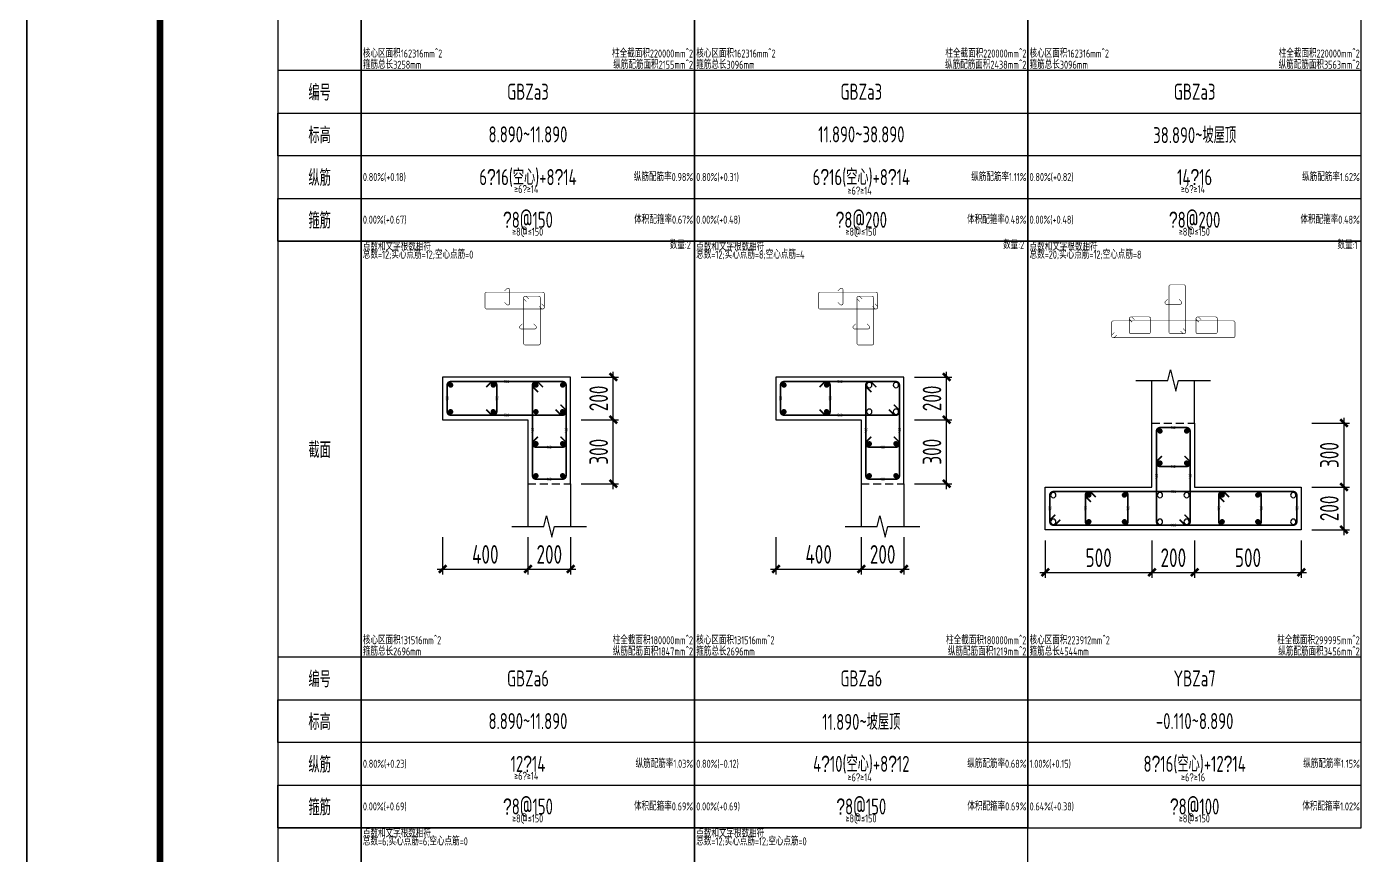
# Model space of a CAD drawing. Extents: x 154268 to 5133249, y -1832900 to 601179.
# Drawn here: x 528404 to 553409, y 490274 to 505810 of the extents above; entities that cross this region are included whole.
import ezdxf
from ezdxf.enums import TextEntityAlignment as Align

# ---------------------------------------------------------------- set-up
doc = ezdxf.new("R2010")
doc.units = 0
doc.header["$LTSCALE"] = 1000
doc.linetypes.add('DASHED', pattern=[0.75, 0.5, -0.25])
for name, color, linetype, plot in [('_TSZ_PLOT_MARK', 1, 'Continuous', False), ('墙柱归并数量', 8, 'Continuous', False), ('墙柱箍筋长度', 3, 'Continuous', False), ('墙柱配筋校核数据', 34, 'Continuous', False)]:
    doc.layers.add(name, color=color, linetype=linetype, plot=plot)
for name, color, linetype in [('A-ANNO-TITLE', 3, 'Continuous'), ('TAB', 7, 'Continuous'), ('TAB_TEXT', 7, 'Continuous'), ('THIN', 7, 'Continuous'), ('WALL_DE', 7, 'Continuous'), ('WCOL_DE', 7, 'Continuous'), ('WCOL_DE_DIM', 3, 'Continuous'), ('WCOL_DE_REIND', 1, 'Continuous'), ('WCOL_DE_REINL', 1, 'Continuous')]:
    doc.layers.add(name, color=color, linetype=linetype)
doc.styles.add('TSSD_Dimension', font='tssdeng.shx', dxfattribs={"width": 0.7, "bigfont": 'Hztxt.shx'})
doc.styles.add('TSSD_Label', font='tssdeng.shx', dxfattribs={"width": 0.7, "bigfont": 'hztxt.shx'})
doc.styles.add('tssd_rein', font='tssdeng.shx', dxfattribs={"width": 0.7, "bigfont": 'hztxt.shx'})
doc.dimstyles.new('TSSD_25_100_WCOLU_DIM', dxfattribs={"dimtxt": 350, "dimasz": 100, "dimexe": 100, "dimexo": 200, "dimgap": 100, "dimtad": 1, "dimdec": 0, "dimlfac": 0.25, "dimzin": 0, "dimdsep": 46, "dimtxsty": 'TSSD_Dimension', "dimblk": 'ARCHTICK', "dimcen": 0, "dimdle": 100, "dimclrt": 7, "dimadec": 0, "dimazin": 0, "dimtfac": 1, "dimtdec": 0, "dimtix": 1, "dimtmove": 2, "dimatfit": 3, "dimfxl": 1, "dimtolj": 1, "dimtzin": 0, "dimarcsym": 0})

# ---------------------------------------------------------------- blocks, each defined once
blk = doc.blocks.new('_ArchTick')
at = {"color": 0, "linetype": 'ByBlock', "const_width": 0.5}
blk.add_lwpolyline([(-0.71, -0.71), (0.71, 0.71)], dxfattribs=at)
blk = doc.blocks.new('*D3356')
at = {"layer": 'Defpoints', "color": 0, "transparency": 16777216}
for p in [(552303, 497179), (553103, 497179), (552303, 496379)]:
    blk.add_point(p, dxfattribs=at)
at = {"layer": 'WCOL_DE_DIM', "color": 0, "lineweight": -2, "transparency": 16777216}
for p, q in [((552503, 497179), (553203, 497179)), ((553103, 496279), (553103, 497279)), ((552503, 496379), (553203, 496379))]:
    blk.add_line(p, q, dxfattribs=at)
at = {"layer": 'WCOL_DE_DIM', "color": 0, "lineweight": -2, "transparency": 16777216, "xscale": 100, "yscale": 100, "zscale": 100}
for p, rotation in [((553103, 497179), 90), ((553103, 496379), 270)]:
    blk.add_blockref('_ArchTick', p, dxfattribs=dict(at, rotation=rotation))
at = {"layer": 'WCOL_DE_DIM', "color": 7, "transparency": 16777216, "insert": (552828, 496779), "char_height": 350, "attachment_point": 5, "rotation": 90, "style": 'TSSD_Dimension'}
blk.add_mtext('\\A1;200', dxfattribs=at)
blk = doc.blocks.new('*D3357')
at = {"layer": 'Defpoints', "color": 0, "transparency": 16777216}
for p in [(552303, 498379), (553103, 498379), (552303, 497179)]:
    blk.add_point(p, dxfattribs=at)
at = {"layer": 'WCOL_DE_DIM', "color": 0, "lineweight": -2, "transparency": 16777216}
for p, q in [((552503, 498379), (553203, 498379)), ((553103, 497079), (553103, 498479)), ((552503, 497179), (553203, 497179))]:
    blk.add_line(p, q, dxfattribs=at)
at = {"layer": 'WCOL_DE_DIM', "color": 0, "lineweight": -2, "transparency": 16777216, "xscale": 100, "yscale": 100, "zscale": 100}
for p, rotation in [((553103, 498379), 90), ((553103, 497179), 270)]:
    blk.add_blockref('_ArchTick', p, dxfattribs=dict(at, rotation=rotation))
at = {"layer": 'WCOL_DE_DIM', "color": 7, "transparency": 16777216, "insert": (552828, 497779), "char_height": 350, "attachment_point": 5, "rotation": 90, "style": 'TSSD_Dimension'}
blk.add_mtext('\\A1;300', dxfattribs=at)
blk = doc.blocks.new('*D3358')
at = {"layer": 'Defpoints', "color": 0, "transparency": 16777216}
for p in [(547503, 496379), (549503, 496379), (549503, 495579)]:
    blk.add_point(p, dxfattribs=at)
at = {"layer": 'WCOL_DE_DIM', "color": 0, "lineweight": -2, "transparency": 16777216}
for p, q in [((547503, 496179), (547503, 495479)), ((549503, 496179), (549503, 495479)), ((547403, 495579), (549603, 495579))]:
    blk.add_line(p, q, dxfattribs=at)
at = {"layer": 'WCOL_DE_DIM', "color": 0, "lineweight": -2, "transparency": 16777216, "xscale": 100, "yscale": 100, "zscale": 100, "rotation": 180}
blk.add_blockref('_ArchTick', (547503, 495579), dxfattribs=at)
at = {"layer": 'WCOL_DE_DIM', "color": 0, "lineweight": -2, "transparency": 16777216, "xscale": 100, "yscale": 100, "zscale": 100}
blk.add_blockref('_ArchTick', (549503, 495579), dxfattribs=at)
at = {"layer": 'WCOL_DE_DIM', "color": 7, "transparency": 16777216, "insert": (548503, 495854), "char_height": 350, "attachment_point": 5, "style": 'TSSD_Dimension'}
blk.add_mtext('\\A1;500', dxfattribs=at)
blk = doc.blocks.new('*D3359')
at = {"layer": 'Defpoints', "color": 0, "transparency": 16777216}
for p in [(549503, 496379), (550303, 496379), (550303, 495579)]:
    blk.add_point(p, dxfattribs=at)
at = {"layer": 'WCOL_DE_DIM', "color": 0, "lineweight": -2, "transparency": 16777216}
for p, q in [((549503, 496179), (549503, 495479)), ((550303, 496179), (550303, 495479)), ((549403, 495579), (550403, 495579))]:
    blk.add_line(p, q, dxfattribs=at)
at = {"layer": 'WCOL_DE_DIM', "color": 0, "lineweight": -2, "transparency": 16777216, "xscale": 100, "yscale": 100, "zscale": 100, "rotation": 180}
blk.add_blockref('_ArchTick', (549503, 495579), dxfattribs=at)
at = {"layer": 'WCOL_DE_DIM', "color": 0, "lineweight": -2, "transparency": 16777216, "xscale": 100, "yscale": 100, "zscale": 100}
blk.add_blockref('_ArchTick', (550303, 495579), dxfattribs=at)
at = {"layer": 'WCOL_DE_DIM', "color": 7, "transparency": 16777216, "insert": (549903, 495854), "char_height": 350, "attachment_point": 5, "style": 'TSSD_Dimension'}
blk.add_mtext('\\A1;200', dxfattribs=at)
blk = doc.blocks.new('*D3360')
at = {"layer": 'Defpoints', "color": 0, "transparency": 16777216}
for p in [(550303, 496379), (552303, 496379), (552303, 495579)]:
    blk.add_point(p, dxfattribs=at)
at = {"layer": 'WCOL_DE_DIM', "color": 0, "lineweight": -2, "transparency": 16777216}
for p, q in [((550303, 496179), (550303, 495479)), ((552303, 496179), (552303, 495479)), ((550203, 495579), (552403, 495579))]:
    blk.add_line(p, q, dxfattribs=at)
at = {"layer": 'WCOL_DE_DIM', "color": 0, "lineweight": -2, "transparency": 16777216, "xscale": 100, "yscale": 100, "zscale": 100, "rotation": 180}
blk.add_blockref('_ArchTick', (550303, 495579), dxfattribs=at)
at = {"layer": 'WCOL_DE_DIM', "color": 0, "lineweight": -2, "transparency": 16777216, "xscale": 100, "yscale": 100, "zscale": 100}
blk.add_blockref('_ArchTick', (552303, 495579), dxfattribs=at)
at = {"layer": 'WCOL_DE_DIM', "color": 7, "transparency": 16777216, "insert": (551303, 495854), "char_height": 350, "attachment_point": 5, "style": 'TSSD_Dimension'}
blk.add_mtext('\\A1;500', dxfattribs=at)
blk = doc.blocks.new('*D3580')
at = {"layer": 'Defpoints', "color": 0, "transparency": 16777216}
for p in [(538603, 498441), (539403, 498441), (538603, 497241)]:
    blk.add_point(p, dxfattribs=at)
at = {"layer": 'WCOL_DE_DIM', "color": 0, "lineweight": -2, "transparency": 16777216}
for p, q in [((538803, 498441), (539503, 498441)), ((539403, 497141), (539403, 498541)), ((538803, 497241), (539503, 497241))]:
    blk.add_line(p, q, dxfattribs=at)
at = {"layer": 'WCOL_DE_DIM', "color": 0, "lineweight": -2, "transparency": 16777216, "xscale": 100, "yscale": 100, "zscale": 100}
for p, rotation in [((539403, 498441), 90), ((539403, 497241), 270)]:
    blk.add_blockref('_ArchTick', p, dxfattribs=dict(at, rotation=rotation))
at = {"layer": 'WCOL_DE_DIM', "color": 7, "transparency": 16777216, "insert": (539128, 497841), "char_height": 350, "attachment_point": 5, "rotation": 90, "style": 'TSSD_Dimension'}
blk.add_mtext('\\A1;300', dxfattribs=at)
blk = doc.blocks.new('*D3581')
at = {"layer": 'Defpoints', "color": 0, "transparency": 16777216}
for p in [(538603, 499241), (539403, 499241), (538603, 498441)]:
    blk.add_point(p, dxfattribs=at)
at = {"layer": 'WCOL_DE_DIM', "color": 0, "lineweight": -2, "transparency": 16777216}
for p, q in [((538803, 499241), (539503, 499241)), ((539403, 498341), (539403, 499341)), ((538803, 498441), (539503, 498441))]:
    blk.add_line(p, q, dxfattribs=at)
at = {"layer": 'WCOL_DE_DIM', "color": 0, "lineweight": -2, "transparency": 16777216, "xscale": 100, "yscale": 100, "zscale": 100}
for p, rotation in [((539403, 499241), 90), ((539403, 498441), 270)]:
    blk.add_blockref('_ArchTick', p, dxfattribs=dict(at, rotation=rotation))
at = {"layer": 'WCOL_DE_DIM', "color": 7, "transparency": 16777216, "insert": (539128, 498841), "char_height": 350, "attachment_point": 5, "rotation": 90, "style": 'TSSD_Dimension'}
blk.add_mtext('\\A1;200', dxfattribs=at)
blk = doc.blocks.new('*D3582')
at = {"layer": 'Defpoints', "color": 0, "transparency": 16777216}
for p in [(536203, 496441), (537803, 496441), (537803, 495641)]:
    blk.add_point(p, dxfattribs=at)
at = {"layer": 'WCOL_DE_DIM', "color": 0, "lineweight": -2, "transparency": 16777216}
for p, q in [((536203, 496241), (536203, 495541)), ((537803, 496241), (537803, 495541)), ((536103, 495641), (537903, 495641))]:
    blk.add_line(p, q, dxfattribs=at)
at = {"layer": 'WCOL_DE_DIM', "color": 0, "lineweight": -2, "transparency": 16777216, "xscale": 100, "yscale": 100, "zscale": 100, "rotation": 180}
blk.add_blockref('_ArchTick', (536203, 495641), dxfattribs=at)
at = {"layer": 'WCOL_DE_DIM', "color": 0, "lineweight": -2, "transparency": 16777216, "xscale": 100, "yscale": 100, "zscale": 100}
blk.add_blockref('_ArchTick', (537803, 495641), dxfattribs=at)
at = {"layer": 'WCOL_DE_DIM', "color": 7, "transparency": 16777216, "insert": (537003, 495916), "char_height": 350, "attachment_point": 5, "style": 'TSSD_Dimension'}
blk.add_mtext('\\A1;400', dxfattribs=at)
blk = doc.blocks.new('*D3583')
at = {"layer": 'Defpoints', "color": 0, "transparency": 16777216}
for p in [(537803, 496441), (538603, 496441), (538603, 495641)]:
    blk.add_point(p, dxfattribs=at)
at = {"layer": 'WCOL_DE_DIM', "color": 0, "lineweight": -2, "transparency": 16777216}
for p, q in [((537803, 496241), (537803, 495541)), ((538603, 496241), (538603, 495541)), ((537703, 495641), (538703, 495641))]:
    blk.add_line(p, q, dxfattribs=at)
at = {"layer": 'WCOL_DE_DIM', "color": 0, "lineweight": -2, "transparency": 16777216, "xscale": 100, "yscale": 100, "zscale": 100, "rotation": 180}
blk.add_blockref('_ArchTick', (537803, 495641), dxfattribs=at)
at = {"layer": 'WCOL_DE_DIM', "color": 0, "lineweight": -2, "transparency": 16777216, "xscale": 100, "yscale": 100, "zscale": 100}
blk.add_blockref('_ArchTick', (538603, 495641), dxfattribs=at)
at = {"layer": 'WCOL_DE_DIM', "color": 7, "transparency": 16777216, "insert": (538203, 495916), "char_height": 350, "attachment_point": 5, "style": 'TSSD_Dimension'}
blk.add_mtext('\\A1;200', dxfattribs=at)
blk = doc.blocks.new('*D3584')
at = {"layer": 'Defpoints', "color": 0, "transparency": 16777216}
for p in [(544853, 498441), (545653, 498441), (544853, 497241)]:
    blk.add_point(p, dxfattribs=at)
at = {"layer": 'WCOL_DE_DIM', "color": 0, "lineweight": -2, "transparency": 16777216}
for p, q in [((545053, 498441), (545753, 498441)), ((545653, 497141), (545653, 498541)), ((545053, 497241), (545753, 497241))]:
    blk.add_line(p, q, dxfattribs=at)
at = {"layer": 'WCOL_DE_DIM', "color": 0, "lineweight": -2, "transparency": 16777216, "xscale": 100, "yscale": 100, "zscale": 100}
for p, rotation in [((545653, 498441), 90), ((545653, 497241), 270)]:
    blk.add_blockref('_ArchTick', p, dxfattribs=dict(at, rotation=rotation))
at = {"layer": 'WCOL_DE_DIM', "color": 7, "transparency": 16777216, "insert": (545378, 497841), "char_height": 350, "attachment_point": 5, "rotation": 90, "style": 'TSSD_Dimension'}
blk.add_mtext('\\A1;300', dxfattribs=at)
blk = doc.blocks.new('*D3585')
at = {"layer": 'Defpoints', "color": 0, "transparency": 16777216}
for p in [(544853, 499241), (545653, 499241), (544853, 498441)]:
    blk.add_point(p, dxfattribs=at)
at = {"layer": 'WCOL_DE_DIM', "color": 0, "lineweight": -2, "transparency": 16777216}
for p, q in [((545053, 499241), (545753, 499241)), ((545653, 498341), (545653, 499341)), ((545053, 498441), (545753, 498441))]:
    blk.add_line(p, q, dxfattribs=at)
at = {"layer": 'WCOL_DE_DIM', "color": 0, "lineweight": -2, "transparency": 16777216, "xscale": 100, "yscale": 100, "zscale": 100}
for p, rotation in [((545653, 499241), 90), ((545653, 498441), 270)]:
    blk.add_blockref('_ArchTick', p, dxfattribs=dict(at, rotation=rotation))
at = {"layer": 'WCOL_DE_DIM', "color": 7, "transparency": 16777216, "insert": (545378, 498841), "char_height": 350, "attachment_point": 5, "rotation": 90, "style": 'TSSD_Dimension'}
blk.add_mtext('\\A1;200', dxfattribs=at)
blk = doc.blocks.new('*D3586')
at = {"layer": 'Defpoints', "color": 0, "transparency": 16777216}
for p in [(542453, 496441), (544053, 496441), (544053, 495641)]:
    blk.add_point(p, dxfattribs=at)
at = {"layer": 'WCOL_DE_DIM', "color": 0, "lineweight": -2, "transparency": 16777216}
for p, q in [((542453, 496241), (542453, 495541)), ((544053, 496241), (544053, 495541)), ((542353, 495641), (544153, 495641))]:
    blk.add_line(p, q, dxfattribs=at)
at = {"layer": 'WCOL_DE_DIM', "color": 0, "lineweight": -2, "transparency": 16777216, "xscale": 100, "yscale": 100, "zscale": 100, "rotation": 180}
blk.add_blockref('_ArchTick', (542453, 495641), dxfattribs=at)
at = {"layer": 'WCOL_DE_DIM', "color": 0, "lineweight": -2, "transparency": 16777216, "xscale": 100, "yscale": 100, "zscale": 100}
blk.add_blockref('_ArchTick', (544053, 495641), dxfattribs=at)
at = {"layer": 'WCOL_DE_DIM', "color": 7, "transparency": 16777216, "insert": (543253, 495916), "char_height": 350, "attachment_point": 5, "style": 'TSSD_Dimension'}
blk.add_mtext('\\A1;400', dxfattribs=at)
blk = doc.blocks.new('*D3587')
at = {"layer": 'Defpoints', "color": 0, "transparency": 16777216}
for p in [(544053, 496441), (544853, 496441), (544853, 495641)]:
    blk.add_point(p, dxfattribs=at)
at = {"layer": 'WCOL_DE_DIM', "color": 0, "lineweight": -2, "transparency": 16777216}
for p, q in [((544053, 496241), (544053, 495541)), ((544853, 496241), (544853, 495541)), ((543953, 495641), (544953, 495641))]:
    blk.add_line(p, q, dxfattribs=at)
at = {"layer": 'WCOL_DE_DIM', "color": 0, "lineweight": -2, "transparency": 16777216, "xscale": 100, "yscale": 100, "zscale": 100, "rotation": 180}
blk.add_blockref('_ArchTick', (544053, 495641), dxfattribs=at)
at = {"layer": 'WCOL_DE_DIM', "color": 0, "lineweight": -2, "transparency": 16777216, "xscale": 100, "yscale": 100, "zscale": 100}
blk.add_blockref('_ArchTick', (544853, 495641), dxfattribs=at)
at = {"layer": 'WCOL_DE_DIM', "color": 7, "transparency": 16777216, "insert": (544453, 495916), "char_height": 350, "attachment_point": 5, "style": 'TSSD_Dimension'}
blk.add_mtext('\\A1;200', dxfattribs=at)

msp = doc.modelspace()

# ---------------------------------------------------------------- linework, layer by layer
at = {"layer": '_TSZ_PLOT_MARK'}
msp.add_lwpolyline([(528403.6, 477238.3), (633503.6, 477238.3), (633503.6, 536638.3), (528403.6, 536638.3)], close=True, dxfattribs=at)
at = {"layer": 'A-ANNO-TITLE'}
msp.add_lwpolyline([(528403.6, 477238.3), (528403.6, 536638.3), (633503.6, 536638.3), (633503.6, 477238.3)], close=True, dxfattribs=at)
at = {"layer": 'A-ANNO-TITLE', "const_width": 120}
msp.add_lwpolyline([(530903.6, 478238.3), (530903.6, 535638.3), (632503.6, 535638.3), (632503.6, 478238.3)], close=True, dxfattribs=at)
at = {"layer": 'TAB'}
for points in [[(533115.2, 501791.3), (534677.7, 501791.3), (534677.7, 512791.3), (533115.2, 512791.3), (533115.2, 501791.3), (533115.2, 502591.3), (534677.7, 502591.3), (534677.7, 503391.3), (533115.2, 503391.3), (533115.2, 504191.3), (534677.7, 504191.3), (534677.7, 504991.3), (533115.2, 504991.3)], [(534677.7, 501791.3), (540927.7, 501791.3), (540927.7, 512791.3), (534677.7, 512791.3), (534677.7, 501791.3), (534677.7, 502591.3), (540927.7, 502591.3), (540927.7, 503391.3), (534677.7, 503391.3), (534677.7, 504191.3), (540927.7, 504191.3), (540927.7, 504991.3), (534677.7, 504991.3)], [(540927.7, 501791.3), (547177.7, 501791.3), (547177.7, 512791.3), (540927.7, 512791.3), (540927.7, 501791.3), (540927.7, 502591.3), (547177.7, 502591.3), (547177.7, 503391.3), (540927.7, 503391.3), (540927.7, 504191.3), (547177.7, 504191.3), (547177.7, 504991.3), (540927.7, 504991.3)], [(547177.7, 501791.3), (553427.7, 501791.3), (553427.7, 512791.3), (547177.7, 512791.3), (547177.7, 501791.3), (547177.7, 502591.3), (553427.7, 502591.3), (553427.7, 503391.3), (547177.7, 503391.3), (547177.7, 504191.3), (553427.7, 504191.3), (553427.7, 504991.3), (547177.7, 504991.3)], [(533115.2, 490791.3), (534677.7, 490791.3), (534677.7, 501791.3), (533115.2, 501791.3), (533115.2, 490791.3), (533115.2, 491591.3), (534677.7, 491591.3), (534677.7, 492391.3), (533115.2, 492391.3), (533115.2, 493191.3), (534677.7, 493191.3), (534677.7, 493991.3), (533115.2, 493991.3)], [(534677.7, 490791.3), (540927.7, 490791.3), (540927.7, 501791.3), (534677.7, 501791.3), (534677.7, 490791.3), (534677.7, 491591.3), (540927.7, 491591.3), (540927.7, 492391.3), (534677.7, 492391.3), (534677.7, 493191.3), (540927.7, 493191.3), (540927.7, 493991.3), (534677.7, 493991.3)], [(540927.7, 490791.3), (547177.7, 490791.3), (547177.7, 501791.3), (540927.7, 501791.3), (540927.7, 490791.3), (540927.7, 491591.3), (547177.7, 491591.3), (547177.7, 492391.3), (540927.7, 492391.3), (540927.7, 493191.3), (547177.7, 493191.3), (547177.7, 493991.3), (540927.7, 493991.3)], [(547177.7, 490791.3), (553427.7, 490791.3), (553427.7, 501791.3), (547177.7, 501791.3), (547177.7, 490791.3), (547177.7, 491591.3), (553427.7, 491591.3), (553427.7, 492391.3), (547177.7, 492391.3), (547177.7, 493191.3), (553427.7, 493191.3), (553427.7, 493991.3), (547177.7, 493991.3)], [(533115.2, 479791.3), (534677.7, 479791.3), (534677.7, 490791.3), (533115.2, 490791.3), (533115.2, 479791.3), (533115.2, 480591.3), (534677.7, 480591.3), (534677.7, 481391.3), (533115.2, 481391.3), (533115.2, 482191.3), (534677.7, 482191.3), (534677.7, 482991.3), (533115.2, 482991.3)], [(534677.7, 479791.3), (540927.7, 479791.3), (540927.7, 490791.3), (534677.7, 490791.3), (534677.7, 479791.3), (534677.7, 480591.3), (540927.7, 480591.3), (540927.7, 481391.3), (534677.7, 481391.3), (534677.7, 482191.3), (540927.7, 482191.3), (540927.7, 482991.3), (534677.7, 482991.3)], [(540927.7, 479791.3), (547177.7, 479791.3), (547177.7, 490791.3), (540927.7, 490791.3), (540927.7, 479791.3), (540927.7, 480591.3), (547177.7, 480591.3), (547177.7, 481391.3), (540927.7, 481391.3), (540927.7, 482191.3), (547177.7, 482191.3), (547177.7, 482991.3), (540927.7, 482991.3)]]:
    msp.add_lwpolyline(points, dxfattribs=at)
at = {"layer": 'THIN'}
for points in [[(549202.7, 499178.8), (549802.7, 499178.8), (549852.7, 499378.8), (549952.7, 498978.8), (550002.7, 499178.8), (550602.7, 499178.8)], [(537502.7, 496441.3), (538102.7, 496441.3), (538152.7, 496641.3), (538252.7, 496241.3), (538302.7, 496441.3), (538902.7, 496441.3)], [(543752.7, 496441.3), (544352.7, 496441.3), (544402.7, 496641.3), (544502.7, 496241.3), (544552.7, 496441.3), (545152.7, 496441.3)]]:
    msp.add_lwpolyline(points, dxfattribs=at)
at = {"layer": 'WALL_DE'}
for p, q in [((538602.7, 499241.3), (536202.7, 499241.3)), ((536202.7, 499241.3), (536202.7, 498441.3)), ((538602.7, 497241.3), (538602.7, 499241.3)), ((544852.7, 499241.3), (542452.7, 499241.3)), ((542452.7, 499241.3), (542452.7, 498441.3)), ((544852.7, 497241.3), (544852.7, 499241.3)), ((549502.7, 498378.8), (549502.7, 499178.8)), ((550302.7, 498378.8), (550302.7, 499178.8)), ((536202.7, 498441.3), (537802.7, 498441.3)), ((537802.7, 498441.3), (537802.7, 497241.3)), ((542452.7, 498441.3), (544052.7, 498441.3)), ((544052.7, 498441.3), (544052.7, 497241.3)), ((549502.7, 497178.8), (549502.7, 498378.8)), ((550302.7, 498378.8), (550302.7, 497178.8)), ((537802.7, 497241.3), (537802.7, 496441.3)), ((538602.7, 497241.3), (538602.7, 496441.3)), ((544052.7, 497241.3), (544052.7, 496441.3)), ((544852.7, 497241.3), (544852.7, 496441.3)), ((547502.7, 497178.8), (549502.7, 497178.8)), ((547502.7, 496378.8), (547502.7, 497178.8)), ((550302.7, 497178.8), (552302.7, 497178.8)), ((552302.7, 497178.8), (552302.7, 496378.8)), ((552302.7, 496378.8), (547502.7, 496378.8))]:
    msp.add_line(p, q, dxfattribs=at)
at = {"layer": 'WCOL_DE', "linetype": 'DASHED', "ltscale": 0.3}
for points in [[(536202.7, 498441.3), (537802.7, 498441.3), (537802.7, 497241.3), (538602.7, 497241.3), (538602.7, 499241.3), (536202.7, 499241.3)], [(542452.7, 498441.3), (544052.7, 498441.3), (544052.7, 497241.3), (544852.7, 497241.3), (544852.7, 499241.3), (542452.7, 499241.3)], [(547502.7, 497178.8), (549502.7, 497178.8), (549502.7, 498378.8), (550302.7, 498378.8), (550302.7, 497178.8), (552302.7, 497178.8), (552302.7, 496378.8), (547502.7, 496378.8)]]:
    msp.add_lwpolyline(points, close=True, dxfattribs=at)
at = {"layer": 'WCOL_DE_REIND', "const_width": 50}
for points in [[(536352.7, 499066.3, 1), (536352.7, 499116.3, 1), (536352.7, 499066.3, 1)], [(537152.7, 499066.3, 1), (537152.7, 499116.3, 1), (537152.7, 499066.3, 1)], [(537952.7, 499066.3, 1), (537952.7, 499116.3, 1), (537952.7, 499066.3, 1)], [(538452.7, 499066.3, 1), (538452.7, 499116.3, 1), (538452.7, 499066.3, 1)], [(542602.7, 499066.3, 1), (542602.7, 499116.3, 1), (542602.7, 499066.3, 1)], [(543402.7, 499066.3, 1), (543402.7, 499116.3, 1), (543402.7, 499066.3, 1)], [(536352.7, 498566.3, 1), (536352.7, 498616.3, 1), (536352.7, 498566.3, 1)], [(537152.7, 498566.3, 1), (537152.7, 498616.3, 1), (537152.7, 498566.3, 1)], [(537952.7, 498566.3, 1), (537952.7, 498616.3, 1), (537952.7, 498566.3, 1)], [(538452.7, 498566.3, 1), (538452.7, 498616.3, 1), (538452.7, 498566.3, 1)], [(542602.7, 498566.3, 1), (542602.7, 498616.3, 1), (542602.7, 498566.3, 1)], [(543402.7, 498566.3, 1), (543402.7, 498616.3, 1), (543402.7, 498566.3, 1)], [(549652.7, 498203.8, 1), (549652.7, 498253.8, 1), (549652.7, 498203.8, 1)], [(550152.7, 498203.8, 1), (550152.7, 498253.8, 1), (550152.7, 498203.8, 1)], [(537952.7, 497966.3, 1), (537952.7, 498016.3, 1), (537952.7, 497966.3, 1)], [(538452.7, 497966.3, 1), (538452.7, 498016.3, 1), (538452.7, 497966.3, 1)], [(544202.7, 497966.3, 1), (544202.7, 498016.3, 1), (544202.7, 497966.3, 1)], [(544702.7, 497966.3, 1), (544702.7, 498016.3, 1), (544702.7, 497966.3, 1)], [(549652.7, 497603.8, 1), (549652.7, 497653.8, 1), (549652.7, 497603.8, 1)], [(550152.7, 497603.8, 1), (550152.7, 497653.8, 1), (550152.7, 497603.8, 1)], [(537952.7, 497366.3, 1), (537952.7, 497416.3, 1), (537952.7, 497366.3, 1)], [(538452.7, 497366.3, 1), (538452.7, 497416.3, 1), (538452.7, 497366.3, 1)], [(544202.7, 497366.3, 1), (544202.7, 497416.3, 1), (544202.7, 497366.3, 1)], [(544702.7, 497366.3, 1), (544702.7, 497416.3, 1), (544702.7, 497366.3, 1)], [(548319.4, 497003.8, 1), (548319.4, 497053.8, 1), (548319.4, 497003.8, 1)], [(548986, 497003.8, 1), (548986, 497053.8, 1), (548986, 497003.8, 1)], [(550819.4, 497003.8, 1), (550819.4, 497053.8, 1), (550819.4, 497003.8, 1)], [(551486, 497003.8, 1), (551486, 497053.8, 1), (551486, 497003.8, 1)], [(548319.4, 496503.8, 1), (548319.4, 496553.8, 1), (548319.4, 496503.8, 1)], [(548986, 496503.8, 1), (548986, 496553.8, 1), (548986, 496503.8, 1)], [(550819.4, 496503.8, 1), (550819.4, 496553.8, 1), (550819.4, 496503.8, 1)], [(551486, 496503.8, 1), (551486, 496553.8, 1), (551486, 496503.8, 1)]]:
    msp.add_lwpolyline(points, format="xyb", dxfattribs=at)
at = {"layer": 'WCOL_DE_REIND'}
for points in [[(544202.7, 499041.3, 1), (544202.7, 499141.3, 1), (544202.7, 499041.3, 1)], [(544702.7, 499041.3, 1), (544702.7, 499141.3, 1), (544702.7, 499041.3, 1)], [(544202.7, 498541.3, 1), (544202.7, 498641.3, 1), (544202.7, 498541.3, 1)], [(544702.7, 498541.3, 1), (544702.7, 498641.3, 1), (544702.7, 498541.3, 1)], [(547652.7, 496978.8, 1), (547652.7, 497078.8, 1), (547652.7, 496978.8, 1)], [(549652.7, 496978.8, 1), (549652.7, 497078.8, 1), (549652.7, 496978.8, 1)], [(550152.7, 496978.8, 1), (550152.7, 497078.8, 1), (550152.7, 496978.8, 1)], [(552152.7, 496978.8, 1), (552152.7, 497078.8, 1), (552152.7, 496978.8, 1)], [(547652.7, 496478.8, 1), (547652.7, 496578.8, 1), (547652.7, 496478.8, 1)], [(549652.7, 496478.8, 1), (549652.7, 496578.8, 1), (549652.7, 496478.8, 1)], [(550152.7, 496478.8, 1), (550152.7, 496578.8, 1), (550152.7, 496478.8, 1)], [(552152.7, 496478.8, 1), (552152.7, 496578.8, 1), (552152.7, 496478.8, 1)]]:
    msp.add_lwpolyline(points, format="xyb", dxfattribs=at)
at = {"layer": 'WCOL_DE_REINL'}
for points, const_width in [([(537362.3, 500643.3), (537404.7, 500600.8, 0.6681786), (537460.2, 500623.8), (537460.2, 500873.8, 0.6681786), (537404.7, 500896.8), (537362.3, 500854.4)], 10), ([(543612.3, 500643.3), (543654.7, 500600.8, 0.6681786), (543710.2, 500623.8), (543710.2, 500873.8, 0.6681786), (543654.7, 500896.8), (543612.3, 500854.4)], 10), ([(550083.3, 500151.7), (550125.7, 500109.3, -0.6681786), (550102.7, 500053.8), (549852.7, 500053.8, -0.4142136), (549820.2, 500086.3), (549820.2, 500936.3, -0.4142136), (549852.7, 500968.8), (550102.7, 500968.8, -0.4142136), (550135.2, 500936.3), (550135.2, 500086.3, -0.6681786), (550079.7, 500063.3), (550037.3, 500105.8)], 10), ([(538058.3, 500614.2), (538100.7, 500571.8, -0.6681786), (538077.7, 500516.3), (537027.7, 500516.3, -0.4142136), (536995.2, 500548.8), (536995.2, 500798.8, -0.4142136), (537027.7, 500831.3), (538077.7, 500831.3, -0.4142136), (538110.2, 500798.8), (538110.2, 500548.8, -0.6681786), (538054.7, 500525.8), (538012.3, 500568.3)], 10), ([(537772.1, 500658.4), (537729.7, 500700.8, -0.6681786), (537752.7, 500756.3), (538002.7, 500756.3, -0.4142136), (538035.2, 500723.8), (538035.2, 499873.8, -0.4142136), (538002.7, 499841.3), (537752.7, 499841.3, -0.4142136), (537720.2, 499873.8), (537720.2, 500723.8, -0.6681786), (537775.7, 500746.8), (537818.1, 500704.4)], 10), ([(544308.3, 500614.2), (544350.7, 500571.8, -0.6681786), (544327.7, 500516.3), (543277.7, 500516.3, -0.4142136), (543245.2, 500548.8), (543245.2, 500798.8, -0.4142136), (543277.7, 500831.3), (544327.7, 500831.3, -0.4142136), (544360.2, 500798.8), (544360.2, 500548.8, -0.6681786), (544304.7, 500525.8), (544262.3, 500568.3)], 10), ([(544022.1, 500658.4), (543979.7, 500700.8, -0.6681786), (544002.7, 500756.3), (544252.7, 500756.3, -0.4142136), (544285.2, 500723.8), (544285.2, 499873.8, -0.4142136), (544252.7, 499841.3), (544002.7, 499841.3, -0.4142136), (543970.2, 499873.8), (543970.2, 500723.8, -0.6681786), (544025.7, 500746.8), (544068.1, 500704.4)], 10), ([(549797.1, 500701.7), (549754.7, 500659.3, 0.6681786), (549777.7, 500603.8), (550027.7, 500603.8, 0.6681786), (550050.7, 500659.3), (550008.3, 500701.7)], 10), ([(549176.4, 500316.9), (549134, 500359.3, 0.6681786), (549078.5, 500336.3), (549078.5, 500086.3, 0.4142136), (549111, 500053.8), (549444.4, 500053.8, 0.4142136), (549476.9, 500086.3), (549476.9, 500336.3, 0.4142136), (549444.4, 500368.8), (549111, 500368.8, 0.6681786), (549088, 500313.3), (549130.5, 500270.9)], 10), ([(550426.4, 500316.9), (550384, 500359.3, 0.668178), (550328.5, 500336.3), (550328.5, 500086.3, 0.4142146), (550361, 500053.8), (550694.4, 500053.8, 0.4142114), (550726.9, 500086.3), (550726.9, 500336.3, 0.4142157), (550694.4, 500368.8), (550361, 500368.8, 0.668178), (550338, 500313.3), (550380.5, 500270.9)], 10), ([(537697.1, 500239.2), (537654.7, 500196.8, 0.6681786), (537677.7, 500141.3), (537927.7, 500141.3, 0.6681786), (537950.7, 500196.8), (537908.3, 500239.2)], 10), ([(543947.1, 500239.2), (543904.7, 500196.8, 0.6681786), (543927.7, 500141.3), (544177.7, 500141.3, 0.6681786), (544200.7, 500196.8), (544158.3, 500239.2)], 10), ([(548843.1, 500030.8), (548800.7, 499988.3, -0.6681786), (548745.2, 500011.3), (548745.2, 500261.3, -0.4142136), (548777.7, 500293.8), (551027.7, 500293.8, -0.4142168), (551060.2, 500261.3), (551060.2, 500011.3, -0.4142103), (551027.7, 499978.8), (548777.7, 499978.8, -0.6681786), (548754.7, 500034.3), (548797.1, 500076.7)], 10), ([(538413.8, 498722.1), (538498.7, 498637.3, -0.6681786), (538452.7, 498526.3), (536352.7, 498526.3, -0.4142136), (536287.7, 498591.3), (536287.7, 499091.3, -0.4142136), (536352.7, 499156.3), (538452.7, 499156.3, -0.4142136), (538517.7, 499091.3), (538517.7, 498591.3, -0.6681786), (538406.7, 498545.4), (538321.9, 498630.2)], 30), ([(537991.6, 498960.5), (537906.7, 499045.4, -0.6681786), (537952.7, 499156.3), (538452.7, 499156.3, -0.4142136), (538517.7, 499091.3), (538517.7, 497391.3, -0.4142136), (538452.7, 497326.3), (537952.7, 497326.3, -0.4142136), (537887.7, 497391.3), (537887.7, 499091.3, -0.6681786), (537998.7, 499137.3), (538083.5, 499052.4)], 30), ([(544663.8, 498722.1), (544748.7, 498637.3, -0.6681786), (544702.7, 498526.3), (542602.7, 498526.3, -0.4142136), (542537.7, 498591.3), (542537.7, 499091.3, -0.4142136), (542602.7, 499156.3), (544702.7, 499156.3, -0.4142136), (544767.7, 499091.3), (544767.7, 498591.3, -0.6681786), (544656.7, 498545.4), (544571.9, 498630.2)], 30), ([(544241.6, 498960.5), (544156.7, 499045.4, -0.6681786), (544202.7, 499156.3), (544702.7, 499156.3, -0.4142136), (544767.7, 499091.3), (544767.7, 497391.3, -0.4142136), (544702.7, 497326.3), (544202.7, 497326.3, -0.4142136), (544137.7, 497391.3), (544137.7, 499091.3, -0.6681786), (544248.7, 499137.3), (544333.5, 499052.4)], 30), ([(550113.8, 496659.6), (550198.7, 496574.8, -0.6681786), (550152.7, 496463.8), (549652.7, 496463.8, -0.4142136), (549587.7, 496528.8), (549587.7, 498228.8, -0.4142136), (549652.7, 498293.8), (550152.7, 498293.8, -0.4142136), (550217.7, 498228.8), (550217.7, 496528.8, -0.6681786), (550106.7, 496482.9), (550021.9, 496567.7)], 30), ([(547783.5, 496567.7), (547698.7, 496482.9, -0.6681786), (547587.7, 496528.8), (547587.7, 497028.8, -0.4142136), (547652.7, 497093.8), (552152.7, 497093.8, -0.4142168), (552217.7, 497028.8), (552217.7, 496528.8, -0.4142103), (552152.7, 496463.8), (547652.7, 496463.8, -0.6681786), (547606.7, 496574.8), (547691.6, 496659.6)], 30)]:
    msp.add_lwpolyline(points, format="xyb", dxfattribs=dict(at, const_width=const_width))
at = {"layer": 'WCOL_DE_REINL', "color": 6, "const_width": 30}
for points in [[(537021.9, 498630.2), (537106.7, 498545.4, 0.6681786), (537217.7, 498591.3), (537217.7, 499091.3, 0.6681786), (537106.7, 499137.3), (537021.9, 499052.4)], [(543271.9, 498630.2), (543356.7, 498545.4, 0.6681786), (543467.7, 498591.3), (543467.7, 499091.3, 0.6681786), (543356.7, 499137.3), (543271.9, 499052.4)], [(537991.6, 498122.1), (537906.7, 498037.3, 0.6681786), (537952.7, 497926.3), (538452.7, 497926.3, 0.6681786), (538498.7, 498037.3), (538413.8, 498122.1)], [(544241.6, 498122.1), (544156.7, 498037.3, 0.6681786), (544202.7, 497926.3), (544702.7, 497926.3, 0.6681786), (544748.7, 498037.3), (544663.8, 498122.1)], [(549691.6, 497759.6), (549606.7, 497674.8, 0.6681786), (549652.7, 497563.8), (550152.7, 497563.8, 0.6681786), (550198.7, 497674.8), (550113.8, 497759.6)], [(548450.2, 496989.9), (548365.3, 497074.8, 0.6681786), (548254.4, 497028.8), (548254.4, 496528.8, 0.4142136), (548319.4, 496463.8), (548986, 496463.8, 0.4142136), (549051, 496528.8), (549051, 497028.8, 0.4142136), (548986, 497093.8), (548319.4, 497093.8, 0.6681786), (548273.4, 496982.9), (548358.3, 496898)], [(550950.2, 496989.9), (550865.3, 497074.8, 0.668178), (550754.4, 497028.8), (550754.4, 496528.8, 0.4142146), (550819.4, 496463.8), (551486, 496463.8, 0.4142114), (551551, 496528.8), (551551, 497028.8, 0.4142157), (551486, 497093.8), (550819.4, 497093.8, 0.668178), (550773.4, 496982.9), (550858.3, 496898)]]:
    msp.add_lwpolyline(points, format="xyb", dxfattribs=at)

# ---------------------------------------------------------------- texts
at = {"layer": 'TAB_TEXT', "style": 'TSSD_Label', "width": 0.7}
for s, p in [('编号', (533896.5, 504591.3)), ('GBZa3', (537802.7, 504591.3)), ('GBZa3', (544052.7, 504591.3)), ('GBZa3', (550302.7, 504591.3)), ('标高', (533896.5, 503791.3)), ('8.890~11.890', (537802.7, 503791.3)), ('11.890~38.890', (544052.7, 503791.3)), ('38.890~坡屋顶', (550302.7, 503791.3)), ('纵筋', (533896.5, 502991.3)), ('6\ue53216(空心)+8\ue53214', (537802.7, 502991.3)), ('6\ue53216(空心)+8\ue53214', (544052.7, 502991.3)), ('14\ue53216', (550302.7, 502991.3)), ('\ue5328@150', (537802.7, 502191.3)), ('\ue5328@200', (544052.7, 502191.3)), ('\ue5328@200', (550302.7, 502191.3)), ('箍筋', (533896.5, 502191.3)), ('截面', (533896.5, 497891.3)), ('编号', (533896.5, 493591.3)), ('GBZa6', (537802.7, 493591.3)), ('GBZa6', (544052.7, 493591.3)), ('YBZa7', (550302.7, 493591.3)), ('标高', (533896.5, 492791.3)), ('8.890~11.890', (537802.7, 492791.3)), ('11.890~坡屋顶', (544052.7, 492791.3)), ('-0.110~8.890', (550302.7, 492791.3)), ('纵筋', (533896.5, 491991.3)), ('12\ue53214', (537802.7, 491991.3)), ('4\ue53210(空心)+8\ue53212', (544052.7, 491991.3)), ('8\ue53216(空心)+12\ue53214', (550302.7, 491991.3)), ('\ue5328@150', (537802.7, 491191.3)), ('\ue5328@150', (544052.7, 491191.3)), ('\ue5328@100', (550302.7, 491191.3)), ('箍筋', (533896.5, 491191.3))]:
    msp.add_text(s, height=300, dxfattribs=at).set_placement(p, align=Align.MIDDLE)
at = {"layer": '墙柱归并数量', "style": 'TSSD_Label', "width": 0.7}
for s, p in [('数量:2 ', (540927.7, 501791.3)), ('数量:2 ', (547177.7, 501791.3)), ('数量:1 ', (553427.7, 501791.3))]:
    msp.add_text(s, height=150, dxfattribs=at).set_placement(p, align=Align.TOP_RIGHT)
at = {"layer": '墙柱箍筋长度', "style": 'tssd_rein', "width": 0.7}
for s, p in [('562', (537402.7, 499156.3)), ('562', (543652.7, 499156.3)), ('562', (537402.7, 498526.3)), ('562', (543652.7, 498526.3)), ('162', (549902.7, 498293.8)), ('162', (538202.7, 497926.3)), ('162', (544452.7, 497926.3)), ('162', (549902.7, 497563.8)), ('162', (538202.7, 497326.3)), ('162', (544452.7, 497326.3)), ('1162', (549902.7, 497093.8)), ('1162', (549902.7, 496463.8))]:
    msp.add_text(s, height=54, dxfattribs=at).set_placement(p, align=Align.MIDDLE_CENTER)
for s, rotation, p in [('162', 90, (536287.7, 498841.3)), ('162', 90, (537217.7, 498841.3)), ('162', 90, (542537.7, 498841.3)), ('162', 90, (543467.7, 498841.3)), ('462', 90, (537887.7, 498241.3)), ('462', 90, (538517.7, 498241.3)), ('462', 90, (544137.7, 498241.3)), ('462', 90, (544767.7, 498241.3)), ('462', 90, (549587.7, 497378.8)), ('462', 90, (550217.7, 497378.8)), ('162', 90, (547587.7, 496778.8)), ('162', 90, (548254.4, 496778.8)), ('162', 90, (549051, 496778.8)), ('162', 89.99979, (550754.4, 496778.8)), ('162', 89.99958, (551551, 496778.8)), ('162', 89.99937, (552217.7, 496778.8))]:
    msp.add_text(s, height=54, rotation=rotation, dxfattribs=at).set_placement(p, align=Align.MIDDLE_CENTER)
at = {"layer": '墙柱配筋校核数据', "style": 'tssd_rein', "width": 0.7}
for s, p in [('核心区面积162316mm^ 2', (534707.7, 505306.3)), ('核心区面积162316mm^ 2', (540957.7, 505306.3)), ('核心区面积162316mm^ 2', (547207.7, 505306.3)), ('箍筋总长3258mm', (534707.7, 505096.3)), ('箍筋总长3096mm', (540957.7, 505096.3)), ('箍筋总长3096mm', (547207.7, 505096.3)), ('0.80%(+0.18)', (534707.7, 502991.3)), ('0.80%(+0.31)', (540957.7, 502991.3)), ('0.80%(+0.82)', (547207.7, 502991.3)), ('0.00%(+0.67)', (534707.7, 502191.3)), ('0.00%(+0.48)', (540957.7, 502191.3)), ('0.00%(+0.48)', (547207.7, 502191.3)), ('点数和文字根数相符', (534707.7, 501686.3)), ('总数=12;实心点筋=12;空心点筋=0', (534707.7, 501536.3)), ('点数和文字根数相符', (540957.7, 501686.3)), ('总数=12;实心点筋=8;空心点筋=4', (540957.7, 501536.3)), ('点数和文字根数相符', (547207.7, 501686.3)), ('总数=20;实心点筋=12;空心点筋=8', (547207.7, 501536.3)), ('核心区面积131516mm^ 2', (534707.7, 494306.3)), ('核心区面积131516mm^ 2', (540957.7, 494306.3)), ('核心区面积223912mm^ 2', (547207.7, 494306.3)), ('箍筋总长2696mm', (534707.7, 494096.3)), ('箍筋总长2696mm', (540957.7, 494096.3)), ('箍筋总长4544mm', (547207.7, 494096.3)), ('0.80%(+0.23)', (534707.7, 491991.3)), ('1.00%(+0.15)', (547207.7, 491991.3)), ('0.00%(+0.69)', (534707.7, 491191.3)), ('0.00%(+0.69)', (540957.7, 491191.3)), ('0.64%(+0.38)', (547207.7, 491191.3)), ('点数和文字根数相符', (534707.7, 490686.3)), ('总数=6;实心点筋=6;空心点筋=0', (534707.7, 490536.3)), ('点数和文字根数相符', (540957.7, 490686.3)), ('总数=12;实心点筋=12;空心点筋=0', (540957.7, 490536.3))]:
    msp.add_text(s, height=150, dxfattribs=at).set_placement(p, align=Align.MIDDLE_LEFT)
for s, p in [('柱全截面积220000mm^ 2', (540897.7, 505306.3)), ('柱全截面积220000mm^ 2', (547147.7, 505306.3)), ('柱全截面积220000mm^ 2', (553397.7, 505306.3)), ('纵筋配筋面积2155mm^ 2', (540897.7, 505096.3)), ('纵筋配筋面积2438mm^ 2', (547147.7, 505096.3)), ('纵筋配筋面积3563mm^ 2', (553397.7, 505096.3)), ('纵筋配筋率0.98%', (540897.7, 502991.3)), ('纵筋配筋率1.11%', (547147.7, 502991.3)), ('纵筋配筋率1.62%', (553397.7, 502991.3)), ('体积配箍率0.67%', (540897.7, 502191.3)), ('体积配箍率0.48%', (547147.7, 502191.3)), ('体积配箍率0.48%', (553397.7, 502191.3)), ('柱全截面积180000mm^ 2', (540897.7, 494306.3)), ('柱全截面积180000mm^ 2', (547147.7, 494306.3)), ('柱全截面积299995mm^ 2', (553397.7, 494306.3)), ('纵筋配筋面积1847mm^ 2', (540897.7, 494096.3)), ('纵筋配筋面积1219mm^ 2', (547147.7, 494096.3)), ('纵筋配筋面积3456mm^ 2', (553397.7, 494096.3)), ('纵筋配筋率1.03%', (540897.7, 491991.3)), ('纵筋配筋率1.15%', (553397.7, 491991.3)), ('体积配箍率0.69%', (540897.7, 491191.3)), ('体积配箍率0.69%', (547147.7, 491191.3)), ('体积配箍率1.02%', (553397.7, 491191.3))]:
    msp.add_text(s, height=150, dxfattribs=at).set_placement(p, align=Align.MIDDLE_RIGHT)
at = {"layer": '墙柱配筋校核数据', "color": 34, "style": 'tssd_rein', "width": 0.7}
for s, p in [('≥6\ue532≥14', (537543.1, 502690.2)), ('≥6\ue532≥14', (543793.1, 502661.3)), ('≥6\ue532≥14', (550043.1, 502690.2)), ('≥8@≤150', (537504.8, 501890.2)), ('≥6\ue532≥14', (537543.1, 491690.2)), ('≥6\ue532≥16', (550047.2, 491661.3)), ('≥8@≤150', (537504.8, 490890.2)), ('≥8@≤150', (543754.8, 490890.2)), ('≥8@≤150', (550004.8, 490890.2))]:
    msp.add_text(s, height=150, dxfattribs=at).set_placement(p)
at = {"layer": '墙柱配筋校核数据', "color": 1, "style": 'tssd_rein', "width": 0.7}
for s, p in [('≥8@≤150', (543754.8, 501890.2)), ('≥8@≤150', (550004.8, 501890.2)), ('≥6\ue532≥14', (543793.1, 491661.3))]:
    msp.add_text(s, height=150, dxfattribs=at).set_placement(p)
msp.add_text('0.80%(-0.12)', height=150, dxfattribs=at).set_placement((540957.7, 491991.3), align=Align.MIDDLE_LEFT)
msp.add_text('纵筋配筋率0.68%', height=150, dxfattribs=at).set_placement((547147.7, 491991.3), align=Align.MIDDLE_RIGHT)

# ---------------------------------------------------------------- dimensions: what is measured, and where the dimension line sits
at = {"layer": 'WCOL_DE_DIM'}
for base, p1, p2, picture, middle in [((539402.7, 499241.3), (538602.7, 498441.3), (538602.7, 499241.3), '*D3581', (539127.7, 498841.3)), ((545652.7, 499241.3), (544852.7, 498441.3), (544852.7, 499241.3), '*D3585', (545377.7, 498841.3)), ((539402.7, 498441.3), (538602.7, 497241.3), (538602.7, 498441.3), '*D3580', (539127.7, 497841.3)), ((545652.7, 498441.3), (544852.7, 497241.3), (544852.7, 498441.3), '*D3584', (545377.7, 497841.3)), ((553102.7, 498378.8), (552302.7, 497178.8), (552302.7, 498378.8), '*D3357', (552827.7, 497778.8)), ((553102.7, 497178.8), (552302.7, 496378.8), (552302.7, 497178.8), '*D3356', (552827.7, 496778.8))]:
    dim = msp.add_linear_dim(base=base, p1=p1, p2=p2, angle=90, dimstyle='TSSD_25_100_WCOLU_DIM', dxfattribs=at)
    dim.commit()
    dim.dimension.update_dxf_attribs({"geometry": picture, "text_midpoint": middle})
for base, p1, p2, picture, middle in [((537802.7, 495641.3), (536202.7, 496441.3), (537802.7, 496441.3), '*D3582', (537002.7, 495916.3)), ((538602.7, 495641.3), (537802.7, 496441.3), (538602.7, 496441.3), '*D3583', (538202.7, 495916.3)), ((544052.7, 495641.3), (542452.7, 496441.3), (544052.7, 496441.3), '*D3586', (543252.7, 495916.3)), ((544852.7, 495641.3), (544052.7, 496441.3), (544852.7, 496441.3), '*D3587', (544452.7, 495916.3)), ((549502.7, 495578.8), (547502.7, 496378.8), (549502.7, 496378.8), '*D3358', (548502.7, 495853.8)), ((550302.7, 495578.8), (549502.7, 496378.8), (550302.7, 496378.8), '*D3359', (549902.7, 495853.8)), ((552302.7, 495578.8), (550302.7, 496378.8), (552302.7, 496378.8), '*D3360', (551302.7, 495853.8))]:
    dim = msp.add_linear_dim(base=base, p1=p1, p2=p2, dimstyle='TSSD_25_100_WCOLU_DIM', dxfattribs=at)
    dim.commit()
    dim.dimension.update_dxf_attribs({"geometry": picture, "text_midpoint": middle})

doc.saveas('drawing.dxf')
